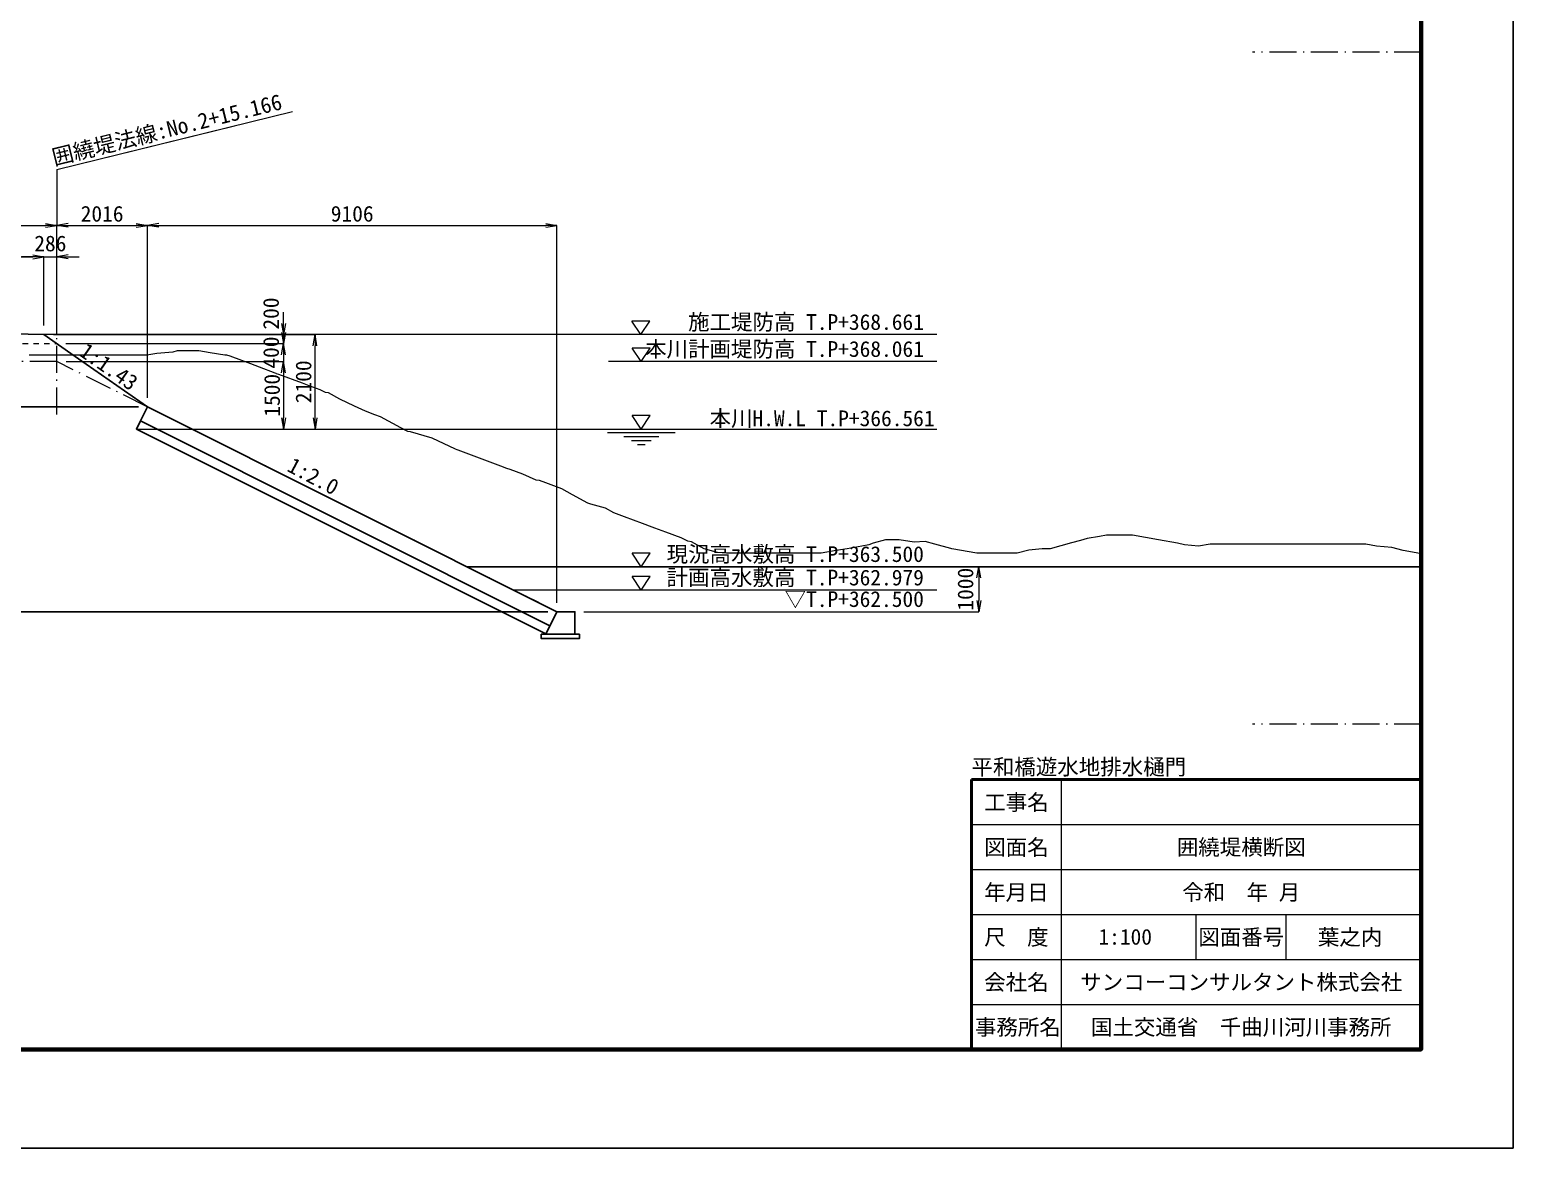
# Model space of a CAD drawing. Header units: millimetres. Extents: x -24095 to 84100, y 0 to 59400.
# Drawn here: x 51108 to 84100, y 0 to 24873 of the extents above; entities that cross this region are included whole.
import ezdxf
from ezdxf.enums import TextEntityAlignment as Align

# ---------------------------------------------------------------- set-up
doc = ezdxf.new("R2010")
doc.units = ezdxf.units.MM
doc.header["$LTSCALE"] = 100
doc.header["$PDSIZE"] = 300
doc.linetypes.add('SXF_一点短鎖線', pattern=[9.25, 6, -1.5, 0.25, -1.5])
doc.linetypes.add('SXF_跳び破線', pattern=[12, 6, -6])
doc.layers.get('Defpoints').update_dxf_attribs({"color": 153})
for name, color, linetype, lineweight in [('D-BGD', 7, 'Continuous', 13), ('D-BMK', 2, 'SXF_一点短鎖線', 13), ('D-BYP-STR1', 2, 'Continuous', 13), ('D-BYP-STR2', 6, 'Continuous', 25), ('D-BYP-STR3', 3, 'Continuous', 25), ('D-BYP-STR6', 2, 'SXF_一点短鎖線', 13), ('D-STR-DIM', 7, 'Continuous', 13), ('D-STR-HTXT', 7, 'Continuous', 13), ('D-STR-TXT', 7, 'Continuous', 13), ('D-TTL', 2, 'Continuous', 140), ('D-TTL-FRAM', 2, 'Continuous', 50), ('D-TTL-LINE', 7, 'Continuous', 13), ('D-TTL-TXT', 7, 'Continuous', 13)]:
    doc.layers.add(name, color=color, linetype=linetype, lineweight=lineweight)
doc.styles.add('MS ゴシック', font='MS Gothic.ttf')
doc.styles.add('ＭＳ ゴシック', font='MS Gothic.ttf')
doc.dimstyles.new('DIM-100-F', dxfattribs={"dimscale": 100, "dimtxt": 3.5, "dimasz": 2.5, "dimexe": 0, "dimexo": 2, "dimgap": 0.8, "dimtad": 1, "dimdec": 0, "dimzin": 0, "dimdsep": 46, "dimtxsty": 'MS ゴシック', "dimblk": 'OPEN', "dimcen": 0.1, "dimaunit": 1, "dimadec": 4, "dimazin": 0, "dimtfac": 1, "dimtdec": 0, "dimtmove": 2, "dimatfit": 3, "dimldrblk": 'OPEN', "dimfxl": 1, "dimtolj": 1, "dimtzin": 0, "dimlwd": -1, "dimlwe": -1, "dimarcsym": 2})

# ---------------------------------------------------------------- blocks, each defined once
blk = doc.blocks.new('_Open')
at = {"color": 0, "linetype": 'ByBlock', "lineweight": -2}
for p, q in [((-1, 0.17), (0, 0)), ((-1, -0.17), (0, 0)), ((0, 0), (-1, 0))]:
    blk.add_line(p, q, dxfattribs=at)
blk = doc.blocks.new('*D50')
at = {"layer": 'D-STR-DIM', "color": 0, "ltscale": 0.2, "transparency": 16777216}
for p, q in [((44711, 18293), (44711, 20522)), ((44961, 20522), (51461, 20522)), ((51711, 18093), (51711, 20522))]:
    blk.add_line(p, q, dxfattribs=at)
at = {"layer": 'Defpoints', "color": 0, "ltscale": 0.2, "transparency": 16777216}
for p in [(51711, 20522), (44711, 18093), (51711, 17893)]:
    blk.add_point(p, dxfattribs=at)
at = {"layer": 'D-STR-DIM', "color": 0, "ltscale": 0.2, "transparency": 16777216, "xscale": 250, "yscale": 250, "zscale": 250, "rotation": 180}
blk.add_blockref('_Open', (44711, 20522), dxfattribs=at)
at = {"layer": 'D-STR-DIM', "color": 0, "ltscale": 0.2, "transparency": 16777216, "xscale": 250, "yscale": 250, "zscale": 250}
blk.add_blockref('_Open', (51711, 20522), dxfattribs=at)
at = {"layer": 'D-STR-DIM', "color": 0, "ltscale": 0.2, "transparency": 16777216, "insert": (48211, 20777), "char_height": 350, "attachment_point": 5, "style": 'MS ゴシック'}
blk.add_mtext('\\A1;7000', dxfattribs=at)
blk = doc.blocks.new('*D2')
at = {"layer": 'D-STR-DIM', "color": 0, "ltscale": 1500, "transparency": 16777216}
for p, q in [((51175, 19822), (50925, 19822)), ((51425, 18293), (51425, 19822)), ((51425, 19822), (51711, 19822)), ((51711, 18093), (51711, 19822)), ((51961, 19822), (52211, 19822))]:
    blk.add_line(p, q, dxfattribs=at)
at = {"layer": 'Defpoints', "color": 0, "ltscale": 1500, "transparency": 16777216}
for p in [(51711, 19822), (51425, 18093), (51711, 17893)]:
    blk.add_point(p, dxfattribs=at)
at = {"layer": 'D-STR-DIM', "color": 0, "ltscale": 1500, "transparency": 16777216, "xscale": 250, "yscale": 250, "zscale": 250}
blk.add_blockref('_Open', (51425, 19822), dxfattribs=at)
at = {"layer": 'D-STR-DIM', "color": 0, "ltscale": 1500, "transparency": 16777216, "xscale": 250, "yscale": 250, "zscale": 250, "rotation": 180}
blk.add_blockref('_Open', (51711, 19822), dxfattribs=at)
at = {"layer": 'D-STR-DIM', "color": 0, "ltscale": 1500, "transparency": 16777216, "insert": (51568, 20117), "char_height": 350, "attachment_point": 5, "style": 'MS ゴシック'}
blk.add_mtext('\\A1;286', dxfattribs=at)
blk = doc.blocks.new('*D3')
at = {"layer": 'D-STR-DIM', "color": 0, "ltscale": 1500, "transparency": 16777216}
for p, q in [((45325, 18293), (45325, 19822)), ((45575, 19822), (51175, 19822)), ((51425, 18293), (51425, 19822))]:
    blk.add_line(p, q, dxfattribs=at)
at = {"layer": 'Defpoints', "color": 0, "ltscale": 1500, "transparency": 16777216}
for p in [(51425, 19822), (45325, 18093), (51425, 18093)]:
    blk.add_point(p, dxfattribs=at)
at = {"layer": 'D-STR-DIM', "color": 0, "ltscale": 1500, "transparency": 16777216, "xscale": 250, "yscale": 250, "zscale": 250, "rotation": 180}
blk.add_blockref('_Open', (45325, 19822), dxfattribs=at)
at = {"layer": 'D-STR-DIM', "color": 0, "ltscale": 1500, "transparency": 16777216, "xscale": 250, "yscale": 250, "zscale": 250}
blk.add_blockref('_Open', (51425, 19822), dxfattribs=at)
at = {"layer": 'D-STR-DIM', "color": 0, "ltscale": 1500, "transparency": 16777216, "insert": (48375, 20077), "char_height": 350, "attachment_point": 5, "style": 'MS ゴシック'}
blk.add_mtext('\\A1;6100', dxfattribs=at)
blk = doc.blocks.new('*D4')
at = {"layer": 'D-STR-DIM', "color": 0, "ltscale": 0.01, "transparency": 16777216}
for p, q in [((56754, 18343), (56754, 18593)), ((51636, 18093), (56754, 18093)), ((51911, 17893), (56754, 17893)), ((56754, 18093), (56754, 17893)), ((56754, 17643), (56754, 17393))]:
    blk.add_line(p, q, dxfattribs=at)
at = {"layer": 'Defpoints', "color": 0, "ltscale": 0.01, "transparency": 16777216}
for p in [(51436, 18093), (51711, 17893), (56754, 17893)]:
    blk.add_point(p, dxfattribs=at)
at = {"layer": 'D-STR-DIM', "color": 0, "ltscale": 0.01, "transparency": 16777216, "xscale": 250, "yscale": 250, "zscale": 250}
for p, rotation in [((56754, 18093), 270), ((56754, 17893), 90)]:
    blk.add_blockref('_Open', p, dxfattribs=dict(at, rotation=rotation))
at = {"layer": 'D-STR-DIM', "color": 0, "ltscale": 0.01, "transparency": 16777216, "insert": (56477, 18561), "char_height": 350, "attachment_point": 5, "rotation": 90, "style": 'MS ゴシック'}
blk.add_mtext('\\A1;200', dxfattribs=at)
blk = doc.blocks.new('*D5')
at = {"layer": 'D-STR-DIM', "color": 0, "ltscale": 0.01, "transparency": 16777216}
for p, q in [((56754, 18143), (56754, 18393)), ((51911, 17893), (56754, 17893)), ((56754, 17893), (56754, 17493)), ((51923, 17493), (56754, 17493)), ((56754, 17243), (56754, 16993))]:
    blk.add_line(p, q, dxfattribs=at)
at = {"layer": 'Defpoints', "color": 0, "ltscale": 0.01, "transparency": 16777216}
for p in [(51711, 17893), (51723, 17493), (56754, 17493)]:
    blk.add_point(p, dxfattribs=at)
at = {"layer": 'D-STR-DIM', "color": 0, "ltscale": 0.01, "transparency": 16777216, "xscale": 250, "yscale": 250, "zscale": 250}
for p, rotation in [((56754, 17893), 270), ((56754, 17493), 90)]:
    blk.add_blockref('_Open', p, dxfattribs=dict(at, rotation=rotation))
at = {"layer": 'D-STR-DIM', "color": 0, "ltscale": 0.01, "transparency": 16777216, "insert": (56478, 17693), "char_height": 350, "attachment_point": 5, "rotation": 90, "style": 'MS ゴシック'}
blk.add_mtext('\\A1;400', dxfattribs=at)
blk = doc.blocks.new('*D6')
at = {"layer": 'D-STR-DIM', "color": 0, "ltscale": 0.01, "transparency": 16777216}
for p, q in [((51636, 18093), (57454, 18093)), ((57454, 16243), (57454, 17843)), ((55770, 15993), (57454, 15993))]:
    blk.add_line(p, q, dxfattribs=at)
at = {"layer": 'Defpoints', "color": 0, "ltscale": 0.01, "transparency": 16777216}
for p in [(51436, 18093), (57454, 18093), (55570, 15993)]:
    blk.add_point(p, dxfattribs=at)
at = {"layer": 'D-STR-DIM', "color": 0, "ltscale": 0.01, "transparency": 16777216, "xscale": 250, "yscale": 250, "zscale": 250}
for p, rotation in [((57454, 18093), 90), ((57454, 15993), 270)]:
    blk.add_blockref('_Open', p, dxfattribs=dict(at, rotation=rotation))
at = {"layer": 'D-STR-DIM', "color": 0, "ltscale": 0.01, "transparency": 16777216, "insert": (57199, 17043), "char_height": 350, "attachment_point": 5, "rotation": 90, "style": 'MS ゴシック'}
blk.add_mtext('\\A1;2100', dxfattribs=at)
blk = doc.blocks.new('*D7')
at = {"layer": 'D-STR-DIM', "color": 0, "ltscale": 0.01, "transparency": 16777216}
for p, q in [((55770, 17493), (56754, 17493)), ((56754, 17243), (56754, 16243)), ((55770, 15993), (56754, 15993))]:
    blk.add_line(p, q, dxfattribs=at)
at = {"layer": 'Defpoints', "color": 0, "ltscale": 0.01, "transparency": 16777216}
for p in [(55570, 17493), (55570, 15993), (56754, 15993)]:
    blk.add_point(p, dxfattribs=at)
at = {"layer": 'D-STR-DIM', "color": 0, "ltscale": 0.01, "transparency": 16777216, "xscale": 250, "yscale": 250, "zscale": 250}
for p, rotation in [((56754, 17493), 90), ((56754, 15993), 270)]:
    blk.add_blockref('_Open', p, dxfattribs=dict(at, rotation=rotation))
at = {"layer": 'D-STR-DIM', "color": 0, "ltscale": 0.01, "transparency": 16777216, "insert": (56499, 16743), "char_height": 350, "attachment_point": 5, "rotation": 90, "style": 'MS ゴシック'}
blk.add_mtext('\\A1;1500', dxfattribs=at)
blk = doc.blocks.new('*D9')
at = {"layer": 'D-STR-DIM', "color": 0, "transparency": 16777216}
for p, q in [((63034, 12932), (72213, 12932)), ((72213, 12682), (72213, 12182)), ((63434, 11932), (72213, 11932))]:
    blk.add_line(p, q, dxfattribs=at)
at = {"layer": 'Defpoints', "color": 0}
for p in [(62834, 12932), (63234, 11932), (72213, 11932)]:
    blk.add_point(p, dxfattribs=at)
at = {"layer": 'D-STR-DIM', "color": 0, "transparency": 16777216, "xscale": 250, "yscale": 250, "zscale": 250}
for p, rotation in [((72213, 12932), 90), ((72213, 11932), 270)]:
    blk.add_blockref('_Open', p, dxfattribs=dict(at, rotation=rotation))
at = {"layer": 'D-STR-DIM', "color": 0, "transparency": 16777216, "insert": (71919, 12432), "char_height": 350, "attachment_point": 5, "rotation": 90, "style": 'MS ゴシック'}
blk.add_mtext('\\A1;1000', dxfattribs=at)
blk = doc.blocks.new('*D13')
at = {"layer": 'D-STR-DIM', "color": 0, "transparency": 16777216}
for p, q in [((51711, 18093), (51711, 20522)), ((51961, 20522), (53477, 20522)), ((53727, 16685), (53727, 20522))]:
    blk.add_line(p, q, dxfattribs=at)
at = {"layer": 'Defpoints', "color": 0, "transparency": 16777216}
for p in [(53727, 20522), (51711, 17893), (53727, 16485)]:
    blk.add_point(p, dxfattribs=at)
at = {"layer": 'D-STR-DIM', "color": 0, "transparency": 16777216, "xscale": 250, "yscale": 250, "zscale": 250, "rotation": 180}
blk.add_blockref('_Open', (51711, 20522), dxfattribs=at)
at = {"layer": 'D-STR-DIM', "color": 0, "transparency": 16777216, "xscale": 250, "yscale": 250, "zscale": 250}
blk.add_blockref('_Open', (53727, 20522), dxfattribs=at)
at = {"layer": 'D-STR-DIM', "color": 0, "transparency": 16777216, "insert": (52719, 20777), "char_height": 350, "attachment_point": 5, "style": 'MS ゴシック'}
blk.add_mtext('\\A1;2016', dxfattribs=at)
blk = doc.blocks.new('*D14')
at = {"layer": 'D-STR-DIM', "color": 0, "transparency": 16777216}
for p, q in [((53727, 16685), (53727, 20522)), ((53977, 20522), (62584, 20522)), ((62834, 12132), (62834, 20522))]:
    blk.add_line(p, q, dxfattribs=at)
at = {"layer": 'Defpoints', "color": 0, "transparency": 16777216}
for p in [(62834, 20522), (53727, 16485), (62834, 11932)]:
    blk.add_point(p, dxfattribs=at)
at = {"layer": 'D-STR-DIM', "color": 0, "transparency": 16777216, "xscale": 250, "yscale": 250, "zscale": 250, "rotation": 180}
blk.add_blockref('_Open', (53727, 20522), dxfattribs=at)
at = {"layer": 'D-STR-DIM', "color": 0, "transparency": 16777216, "xscale": 250, "yscale": 250, "zscale": 250}
blk.add_blockref('_Open', (62834, 20522), dxfattribs=at)
at = {"layer": 'D-STR-DIM', "color": 0, "transparency": 16777216, "insert": (58280, 20777), "char_height": 350, "attachment_point": 5, "style": 'MS ゴシック'}
blk.add_mtext('\\A1;9106', dxfattribs=at)
blk = doc.blocks.new('*D45')
at = {"layer": 'Defpoints', "color": 0, "transparency": 16777216}
for p, q in [((53527, 16485), (49649, 16485)), ((49649, 16235), (49649, 12182)), ((62634, 11932), (49649, 11932))]:
    blk.add_line(p, q, dxfattribs=at)
for p in [(53727, 16485), (49649, 11932), (62834, 11932)]:
    blk.add_point(p, dxfattribs=at)
at = {"layer": 'Defpoints', "color": 0, "transparency": 16777216, "xscale": 250, "yscale": 250, "zscale": 250}
for p, rotation in [((49649, 16485), 90), ((49649, 11932), 270)]:
    blk.add_blockref('_Open', p, dxfattribs=dict(at, rotation=rotation))
at = {"layer": 'Defpoints', "color": 0, "transparency": 16777216, "insert": (49394, 14209), "char_height": 350, "attachment_point": 5, "rotation": 90, "style": 'MS ゴシック'}
blk.add_mtext('\\A1;4553', dxfattribs=at)

msp = doc.modelspace()

# ---------------------------------------------------------------- linework, layer by layer
at = {"layer": 'D-BGD', "linetype": 'Continuous', "lineweight": 13}
msp.add_lwpolyline([(82050, 13219.2), (81976, 13232), (81856.9, 13252.7), (81649.8, 13288.6), (81399.3, 13357), (81060.7, 13390.8), (80822.6, 13432), (80758.3, 13432), (80646.5, 13432), (80392.1, 13432), (79704.3, 13432), (79659.7, 13432), (79643.1, 13432), (79092.4, 13432), (78927.2, 13432), (78639.8, 13432), (78515.7, 13432), (78194.8, 13432), (77939, 13432), (77828.6, 13432), (77636.5, 13432), (77362.3, 13432), (77096.2, 13385.9), (76785.6, 13416.9), (76633.2, 13458.5), (76208.9, 13532), (75635.2, 13631.5), (75632.1, 13631.8), (75631.3, 13631.9), (75629.9, 13632), (75055.4, 13632), (74898.9, 13604.9), (74626.6, 13557.7), (74478.7, 13517.3), (74278.8, 13462.7), (73800.3, 13332), (73623.3, 13332), (73325.3, 13302.3), (73067.8, 13232), (72748.6, 13232), (72701.6, 13232), (72620, 13232), (72335.4, 13232), (72171.8, 13232), (71616.6, 13328.3), (71595.1, 13334.2), (71236.8, 13432), (71018.4, 13491.7), (70777.1, 13473.9), (70441.7, 13532), (70138.1, 13532), (69865, 13457.5), (69771.9, 13415.9), (69610, 13387.8), (69288.3, 13332), (69039.5, 13288.9), (68711.5, 13232), (68307.1, 13232), (68134.8, 13232), (67940.9, 13232), (67603.4, 13232), (67568.2, 13232), (67558.1, 13232), (67496.9, 13232), (66842.2, 13232), (66600.1, 13232), (66404.7, 13251.5), (66109.8, 13332), (65828, 13486), (65743.6, 13502.8), (65596.8, 13572.1), (65251.2, 13700.9), (65011.1, 13790.4), (64674.5, 13915.9), (64593.5, 13946.1), (64278.7, 14063.4), (64097.8, 14130.8), (63912.5, 14232), (63590.2, 14320.1), (63521.1, 14345.8), (63180.1, 14532), (62944.4, 14660.8), (62586.8, 14794), (62447.7, 14845.9), (62367.6, 14853.9), (62071.3, 14986.2), (61790.9, 15090.7), (61715.2, 15118.9), (61583.5, 15168), (60637.5, 15520.6), (60616.6, 15532), (60580.2, 15542), (60060.8, 15787.4), (59576.9, 15932), (59518, 15937.9), (59358.5, 16019.1), (58907.3, 16265.5), (58785.5, 16310.9), (58573.6, 16389.9), (58330.6, 16504.7), (58002.2, 16659.9), (57753.9, 16795.4), (57686.9, 16808.8), (57570.3, 16863.9), (57320.7, 16956.9), (57177.2, 17010.4), (56645.8, 17208.5), (56600.5, 17222), (56588.2, 17229.9), (56567, 17237.9), (56222, 17366.4), (56023.8, 17440.3), (55563.7, 17611.8), (55489.6, 17632), (55447, 17632), (55123.4, 17688.2), (54870.3, 17732), (54560.4, 17732), (54391, 17732), (54293.6, 17705.5), (53933, 17669.5), (53716.9, 17632), (53658.5, 17632), (53557, 17632), (53140.2, 17632), (52926.1, 17632), (52563.5, 17632), (52559.9, 17632), (52553.7, 17632), (51827.5, 17632), (51711.1, 17632), (51550.4, 17632), (51410, 17632), (51095.1, 17632)], dxfattribs=at)
at = {"layer": 'D-BMK', "linetype": 'SXF_一点短鎖線'}
for p, q in [((82050, 24371), (78303.3, 24371)), ((51711.1, 16316.2), (51711.1, 19093.3)), ((82050, 9432), (78303.3, 9432))]:
    msp.add_line(p, q, dxfattribs=at)
at = {"layer": 'D-BYP-STR1', "linetype": 'SXF_跳び破線', "ltscale": 0.2}
msp.add_line((44711.1, 17893.3), (51711.1, 17893.3), dxfattribs=at)
at = {"layer": 'D-BYP-STR2', "linetype": 'Continuous'}
for p, q in [((51424.8, 18093.3), (48374.8, 18154.3)), ((51424.8, 18093.3), (52024.8, 17674.2)), ((52024.8, 17674.2), (53727.3, 16485.2)), ((60833.6, 12932), (82050, 12932))]:
    msp.add_line(p, q, dxfattribs=at)
at = {"layer": 'D-BYP-STR3', "ltscale": 0.2}
msp.add_line((53727.3, 16485.2), (62833.6, 11932), dxfattribs=at)
msp.add_lwpolyline([(53727.3, 16485.2), (53570.7, 16172.2), (62677.1, 11619)], dxfattribs=at)
msp.add_lwpolyline([(63233.6, 11432), (63233.6, 11932), (62833.6, 11932), (62583.6, 11432)], close=True, dxfattribs=at)
at = {"layer": 'D-BYP-STR6', "linetype": 'SXF_一点短鎖線'}
msp.add_lwpolyline([(62833.6, 11932), (51711.1, 17493.3), (44711.1, 17493.3), (18740.8, 10474.3)], dxfattribs=at)
at = {"layer": 'D-BYP-STR6', "linetype": 'Continuous', "lineweight": 25}
for points in [[(53570.7, 16172.2), (53481.3, 15993.3), (62587.6, 11440.1)], [(63233.6, 11432), (63333.6, 11432), (63333.6, 11332), (63233.6, 11332), (62583.6, 11332), (62483.6, 11332), (62483.6, 11432), (62583.6, 11432)]]:
    msp.add_lwpolyline(points, dxfattribs=at)
at = {"layer": 'D-STR-HTXT', "linetype": 'Continuous'}
for p, q in [((51711.1, 21760.2), (56954, 23053.4)), ((51711.1, 21760.2), (55661.7, 22734.6)), ((51711.1, 21760.2), (51711.1, 20521.9)), ((64895.5, 18393), (64495.5, 18393)), ((64695.5, 18093), (64495.5, 18393)), ((64695.5, 18093), (64895.5, 18393)), ((71279.8, 18093), (51424.8, 18093.3)), ((71279.8, 17493), (63979.8, 17493.1)), ((64908.8, 17793), (64508.8, 17793)), ((64708.8, 17493), (64508.8, 17793)), ((64708.8, 17493), (64908.8, 17793)), ((64908.7, 13232), (64508.7, 13232)), ((64708.7, 12932), (64508.7, 13232)), ((64708.7, 12932), (64908.7, 13232)), ((64908.7, 12711), (64508.7, 12711)), ((64708.7, 12411), (64508.7, 12711)), ((64708.7, 12411), (64908.7, 12711)), ((71279.8, 12411), (61875.5, 12411.1))]:
    msp.add_line(p, q, dxfattribs=at)
at = {"layer": 'D-STR-HTXT'}
for p, q in [((64908.8, 16293), (64508.8, 16293)), ((64708.8, 15993), (64508.8, 16293)), ((64708.8, 15993), (64908.8, 16293)), ((53481.3, 15993.3), (71279.8, 15993)), ((65458.8, 15905), (63958.8, 15905)), ((65098.8, 15817), (64318.8, 15817)), ((64928.8, 15729), (64488.8, 15729)), ((64796.8, 15641), (64620.8, 15641))]:
    msp.add_line(p, q, dxfattribs=at)
at = {"layer": 'D-TTL'}
msp.add_lwpolyline([(2050, 57200), (2050, 2200), (82050, 2200), (82050, 57200)], close=True, dxfattribs=at)
at = {"layer": 'D-TTL-FRAM'}
for p, q in [((72050, 2200), (72050, 8200)), ((72050, 8200), (82050, 8200))]:
    msp.add_line(p, q, dxfattribs=at)
at = {"layer": 'D-TTL-LINE'}
for p, q in [((74050, 2200), (74050, 8200)), ((72050, 7200), (82050, 7200)), ((72050, 6200), (82050, 6200)), ((72050, 5200), (82050, 5200)), ((77050, 4200), (77050, 5200)), ((79050, 4200), (79050, 5200)), ((72050, 4200), (82050, 4200)), ((72050, 3200), (82050, 3200))]:
    msp.add_line(p, q, dxfattribs=at)
at = {"layer": 'Defpoints', "color": 1}
msp.add_lwpolyline([(84100, 0), (0, 0), (0, 59400), (84100, 59400)], close=True, dxfattribs=at)

# ---------------------------------------------------------------- texts
at = {"layer": 'D-STR-TXT', "style": 'ＭＳ ゴシック'}
msp.add_text('囲繞堤法線:No.2+15.166', height=350, rotation=13.85581, dxfattribs=at).set_placement((54226.4, 22380.6), align=Align.BOTTOM_CENTER)
at = {"layer": 'D-STR-TXT', "ltscale": 0.01, "style": 'ＭＳ ゴシック'}
for s, p in [('施工堤防高 T.P+368.661', (70992.6, 18093)), ('本川計画堤防高 T.P+368.061', (70992.6, 17493)), ('計画高水敷高 T.P+362.979', (70992.6, 12411))]:
    msp.add_text(s, height=350, dxfattribs=at).set_placement(p, align=Align.BOTTOM_RIGHT)
at = {"layer": 'D-STR-TXT', "style": 'ＭＳ ゴシック'}
for s, rotation, p in [('1:1.43', 325.06938, (52182.4, 17646.2)), ('1:2.0', 332, (56808.7, 15070.3))]:
    msp.add_text(s, height=350, rotation=rotation, dxfattribs=at).set_placement(p)
at = {"layer": 'D-STR-TXT', "ltscale": 0.01, "style": 'ＭＳ ゴシック'}
msp.add_text('本川H.W.L T.P+366.561', height=350, dxfattribs=at).set_placement((66227.6, 16056.5))
at = {"layer": 'D-STR-TXT', "style": 'ＭＳ ゴシック'}
for s, p in [('現況高水敷高 T.P+363.500', (70992.6, 12932.1)), ('▽T.P+362.500', (70992.6, 11932))]:
    msp.add_text(s, height=350, dxfattribs=at).set_placement(p, align=Align.BOTTOM_RIGHT)
at = {"layer": 'D-TTL-TXT', "style": 'MS ゴシック'}
msp.add_text('平和橋遊水地排水樋門', height=350, dxfattribs=at).set_placement((72050, 8200), align=Align.BOTTOM_LEFT)
for s, p in [('工事名', (73050, 7700)), ('図面名', (73050, 6700)), ('囲繞堤横断図', (78050, 6700)), ('年月日', (73050, 5700)), ('令和  年 月', (78050, 5700)), ('尺\u3000度', (73050, 4700)), ('1:100', (75469.8, 4700)), ('図面番号', (78050, 4700)), ('葉之内', (80469.8, 4700)), ('会社名', (73050, 3700)), ('サンコーコンサルタント株式会社', (78050, 3700)), ('事務所名', (73082.1, 2700)), ('国土交通省\u3000千曲川河川事務所', (78050, 2700))]:
    msp.add_text(s, height=350, dxfattribs=at).set_placement(p, align=Align.MIDDLE)

# ---------------------------------------------------------------- dimensions: what is measured, and where the dimension line sits
at = {"layer": 'D-STR-DIM', "ltscale": 0.2}
dim = msp.add_linear_dim(base=(51711.1, 20521.9), p1=(44711.1, 18093.3), p2=(51711.1, 17893.3), dimstyle='DIM-100-F', dxfattribs=at)
dim.commit()
dim.dimension.update_dxf_attribs({"geometry": '*D50', "text_midpoint": (48211.1, 20776.9)})
at = {"layer": 'D-STR-DIM'}
for base, p1, p2, picture, middle in [((53727.3, 20521.9), (51711.1, 17893.3), (53727.3, 16485.2), '*D13', (52719.2, 20776.9)), ((62833.6, 20521.9), (53727.3, 16485.2), (62833.6, 11932.1), '*D14', (58280.4, 20776.9))]:
    dim = msp.add_linear_dim(base=base, p1=p1, p2=p2, dimstyle='DIM-100-F', dxfattribs=at)
    dim.commit()
    dim.dimension.update_dxf_attribs({"geometry": picture, "text_midpoint": middle})
at = {"layer": 'D-STR-DIM', "ltscale": 1500}
for base, p1, p2, picture, middle in [((51424.8, 19821.9), (45324.8, 18093.3), (51424.8, 18093.3), '*D3', (48374.8, 20076.9)), ((51711.1, 19821.9), (51424.8, 18093.3), (51711.1, 17893.3), '*D2', (51568, 20116.9))]:
    dim = msp.add_linear_dim(base=base, p1=p1, p2=p2, dimstyle='DIM-100-F', dxfattribs=at)
    dim.commit()
    dim.dimension.update_dxf_attribs({"geometry": picture, "text_midpoint": middle})
at = {"layer": 'D-STR-DIM', "ltscale": 0.01}
for base, p1, p2, picture, middle in [((56754.3, 17893.3), (51436.3, 18093), (51711.1, 17893.3), '*D4', (56476.9, 18560.9)), ((56754.3, 17493), (51711.1, 17893.3), (51722.6, 17493), '*D5', (56478.4, 17693))]:
    dim = msp.add_linear_dim(base=base, p1=p1, p2=p2, angle=90, dimstyle='DIM-100-F', dxfattribs=at)
    dim.commit()
    dim.dimension.update_dxf_attribs({"geometry": picture, "text_midpoint": middle, "dimtype": 160})
for base, p1, p2, picture, middle in [((57454.3, 18093), (55570, 15993), (51436.3, 18093), '*D6', (57199.3, 17043)), ((56754.3, 15993), (55570, 17493), (55570, 15993), '*D7', (56499.3, 16743))]:
    dim = msp.add_linear_dim(base=base, p1=p1, p2=p2, angle=90, dimstyle='DIM-100-F', dxfattribs=at)
    dim.commit()
    dim.dimension.update_dxf_attribs({"geometry": picture, "text_midpoint": middle})
at = {"layer": 'D-STR-DIM'}
dim = msp.add_linear_dim(base=(72212.9, 11932), p1=(62833.6, 12932), p2=(63233.6, 11932), angle=90, dimstyle='DIM-100-F', dxfattribs=at)
dim.commit()
dim.dimension.update_dxf_attribs({"geometry": '*D9', "text_midpoint": (71919.5, 12432), "dimtype": 160})
at = {"layer": 'Defpoints'}
dim = msp.add_linear_dim(base=(49648.9, 11932), p1=(53727.3, 16485.2), p2=(62833.6, 11932), angle=90, dimstyle='DIM-100-F', dxfattribs=at)
dim.commit()
dim.dimension.update_dxf_attribs({"geometry": '*D45', "text_midpoint": (49393.9, 14208.6)})

doc.saveas('drawing.dxf')
